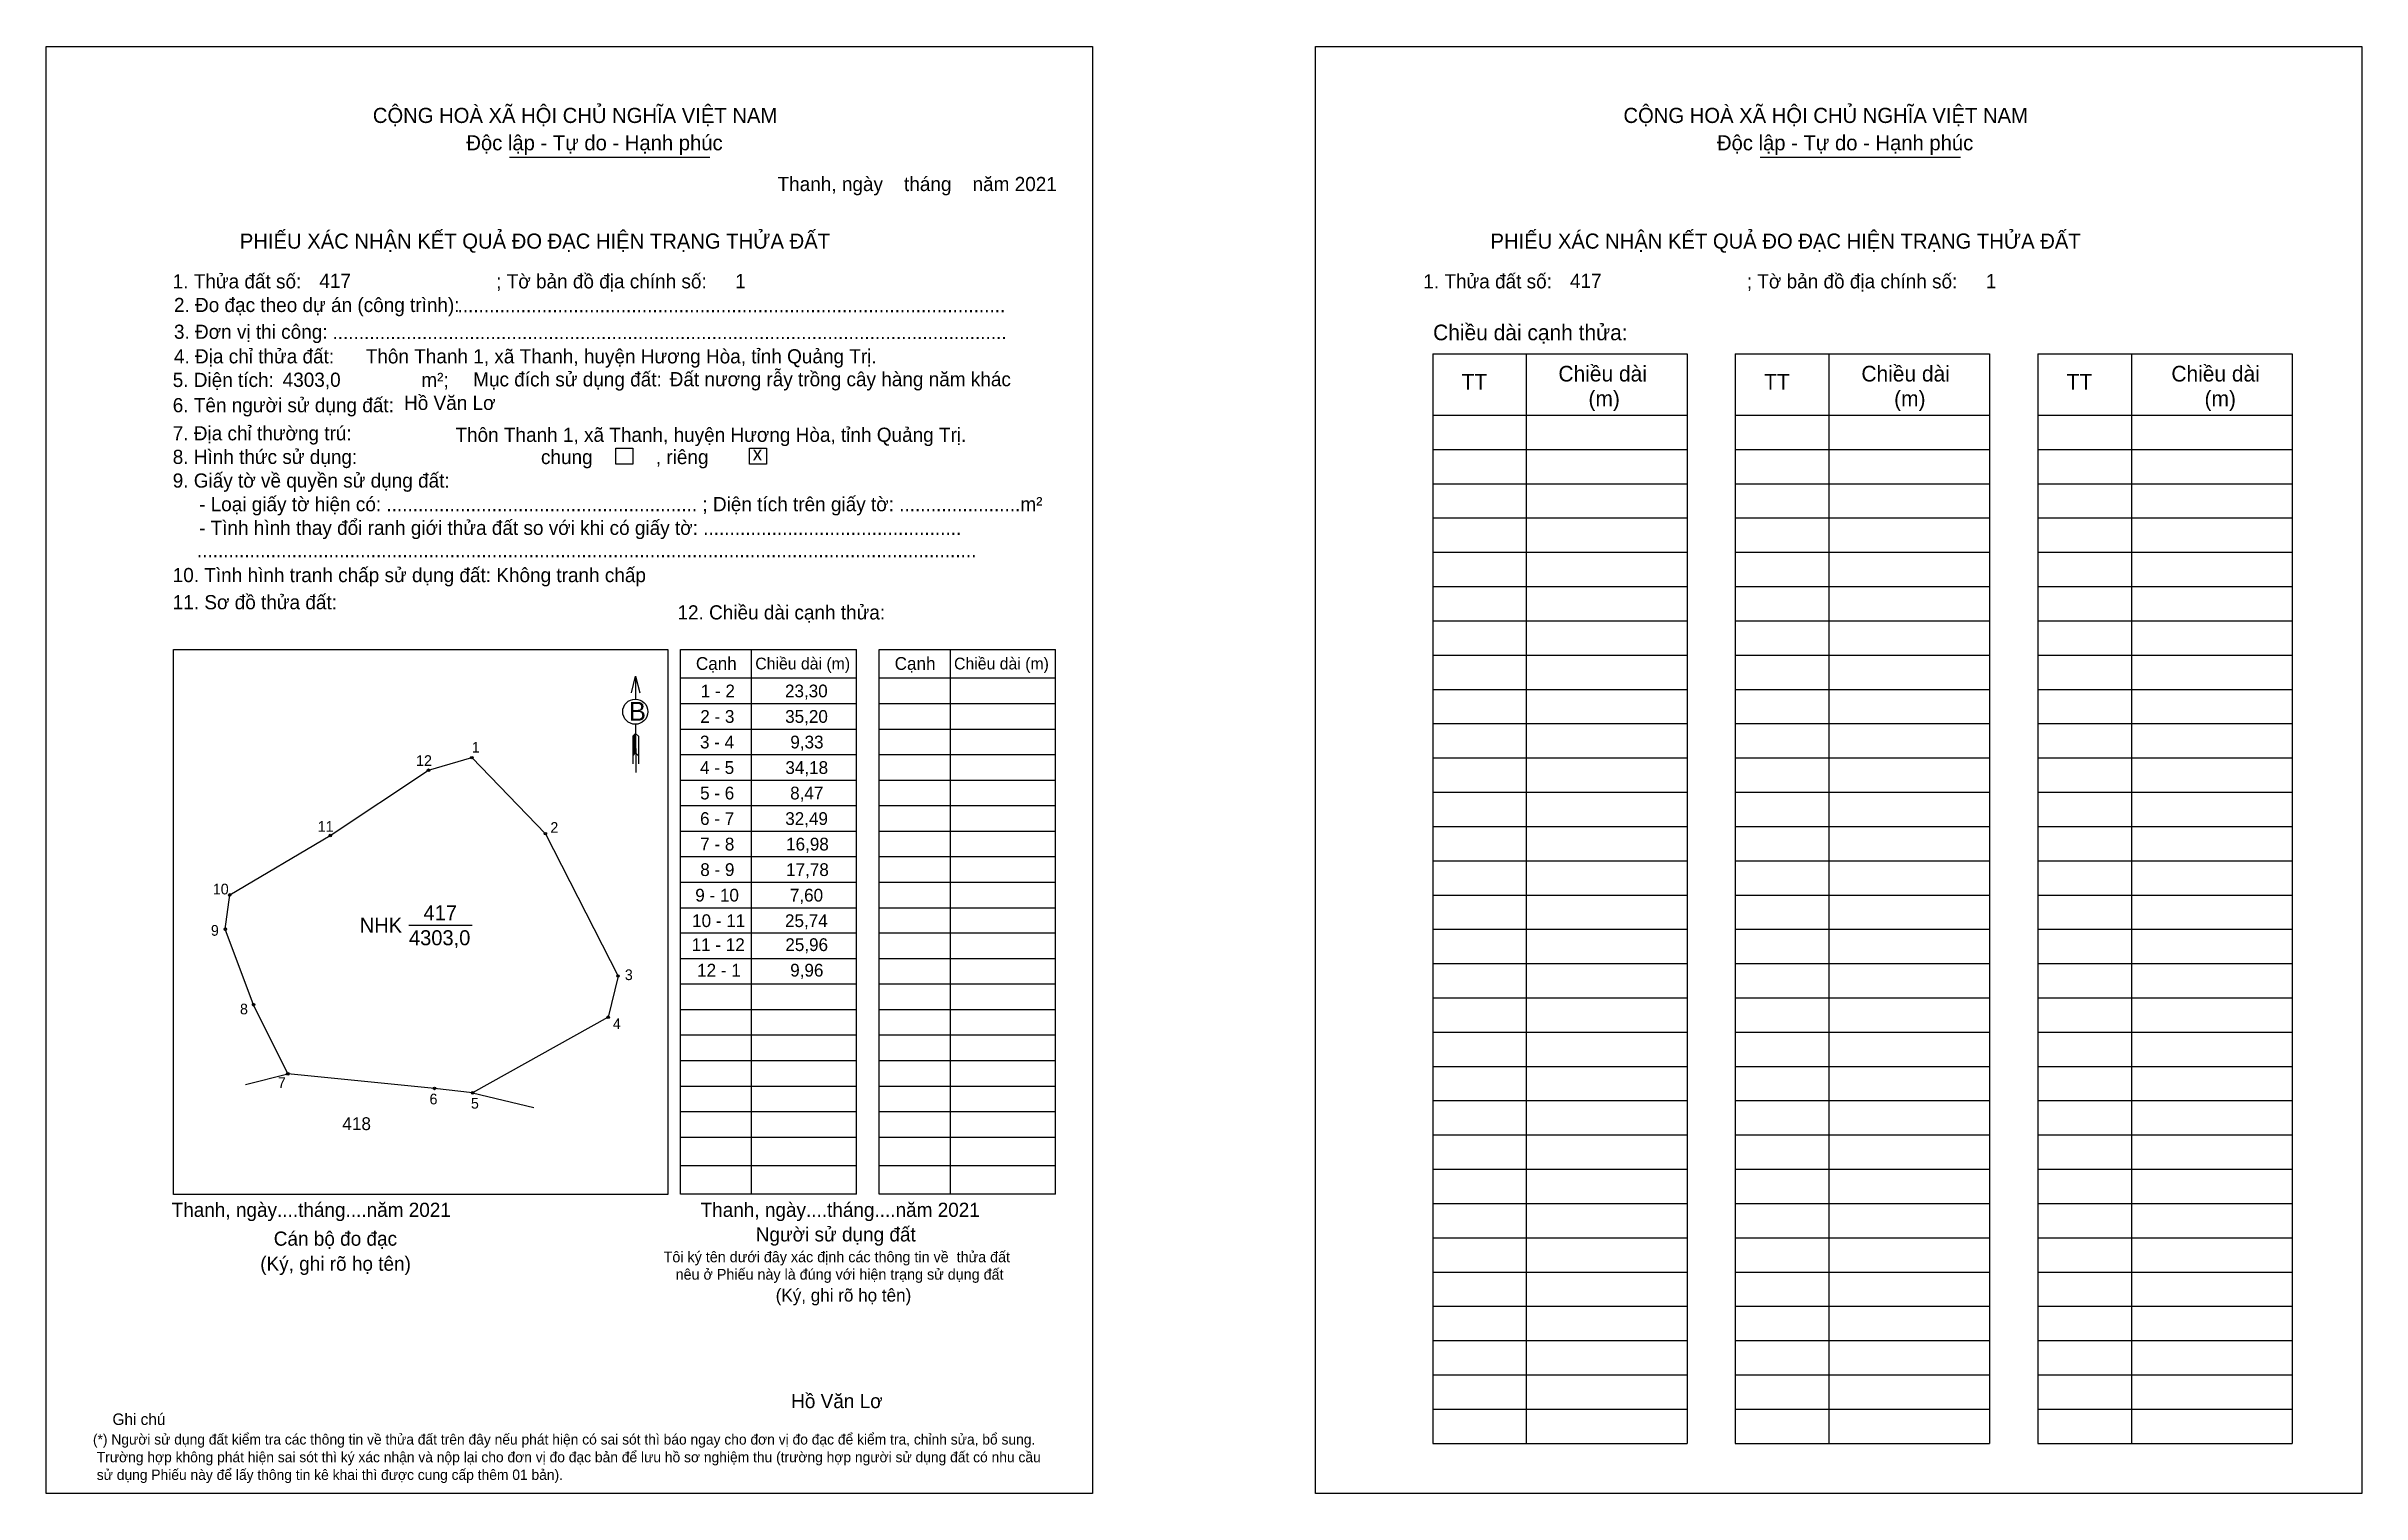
# Model space of a CAD drawing. Extents: x 543775 to 544285, y 1822324 to 1822643.
import ezdxf

# ---------------------------------------------------------------- set-up
doc = ezdxf.new("R2010")
doc.units = 0
for name, color, linetype in [('CanhThua', 7, 'Continuous'), ('kqddKhungInTrang1', 7, 'Continuous'), ('kqddKhungInTrang2', 7, 'Continuous'), ('kqddNoiDung', 7, 'Continuous'), ('kqddTemplate', 7, 'Continuous'), ('MocDinhThua', 7, 'Continuous'), ('NhanDiaChinhThua', 7, 'Continuous'), ('NhanTuCan', 7, 'Continuous'), ('RauThua', 7, 'Continuous'), ('SoHieuDinhThua', 7, 'Continuous')]:
    doc.layers.add(name, color=color, linetype=linetype)

msp = doc.modelspace()

# ---------------------------------------------------------------- linework, layer by layer
at = {"layer": 'CanhThua'}
for p, q in [((543859.05, 1822483.53), (543868.61, 1822486.31)), ((543868.61, 1822486.31), (543884.82, 1822469.56)), ((543837.43, 1822469.16), (543859.05, 1822483.53)), ((543815.26, 1822456.07), (543837.43, 1822469.16)), ((543884.82, 1822469.56), (543900.82, 1822438.21)), ((543814.3, 1822448.53), (543815.26, 1822456.07)), ((543820.53, 1822431.88), (543814.3, 1822448.53)), ((543900.82, 1822438.21), (543898.64, 1822429.13)), ((543828.05, 1822416.66), (543820.53, 1822431.88)), ((543898.64, 1822429.13), (543868.79, 1822412.49)), ((543860.38, 1822413.46), (543828.05, 1822416.66)), ((543868.79, 1822412.49), (543860.38, 1822413.46))]:
    msp.add_line(p, q, dxfattribs=at)
at = {"layer": 'kqddKhungInTrang1'}
msp.add_lwpolyline([(543774.86, 1822642.97), (544005.33, 1822642.97), (544005.33, 1822324.2), (543774.86, 1822324.2)], close=True, dxfattribs=at)
at = {"layer": 'kqddKhungInTrang2'}
msp.add_lwpolyline([(544054.5, 1822642.97), (544284.97, 1822642.97), (544284.97, 1822324.2), (544054.5, 1822324.2)], close=True, dxfattribs=at)
at = {"layer": 'kqddTemplate'}
for p, q in [((543876.94, 1822618.58), (543921.08, 1822618.58)), ((544152.47, 1822618.58), (544196.61, 1822618.58)), ((544080.3, 1822575.25), (544136.34, 1822575.25)), ((544080.3, 1822575.25), (544080.3, 1822335.27)), ((544100.92, 1822575.25), (544100.92, 1822335.27)), ((544136.34, 1822575.25), (544136.34, 1822335.27)), ((544146.96, 1822575.25), (544146.96, 1822335.27)), ((544146.96, 1822575.25), (544203, 1822575.25)), ((544167.58, 1822575.25), (544167.58, 1822335.27)), ((544203, 1822575.25), (544203, 1822335.27)), ((544213.61, 1822575.25), (544213.61, 1822335.27)), ((544213.61, 1822575.25), (544269.65, 1822575.24)), ((544234.24, 1822575.25), (544234.24, 1822335.27)), ((544269.65, 1822575.24), (544269.65, 1822335.27)), ((544080.3, 1822561.74), (544136.34, 1822561.74)), ((544146.96, 1822561.74), (544203, 1822561.74)), ((544213.61, 1822561.74), (544269.65, 1822561.74)), ((544080.3, 1822554.19), (544136.34, 1822554.19)), ((544146.96, 1822554.19), (544203, 1822554.19)), ((544213.61, 1822554.19), (544269.65, 1822554.19)), ((544080.3, 1822546.64), (544136.34, 1822546.64)), ((544146.96, 1822546.64), (544203, 1822546.64)), ((544213.61, 1822546.64), (544269.65, 1822546.64)), ((544080.3, 1822539.09), (544136.34, 1822539.09)), ((544146.96, 1822539.09), (544203, 1822539.09)), ((544213.61, 1822539.09), (544269.65, 1822539.09)), ((544080.3, 1822531.54), (544136.34, 1822531.54)), ((544146.96, 1822531.54), (544203, 1822531.54)), ((544213.61, 1822531.54), (544269.65, 1822531.54)), ((544080.3, 1822524), (544136.34, 1822524)), ((544146.96, 1822523.99), (544203, 1822523.99)), ((544213.61, 1822523.99), (544269.65, 1822523.99)), ((544080.3, 1822516.45), (544136.34, 1822516.45)), ((544146.96, 1822516.45), (544203, 1822516.45)), ((544213.61, 1822516.45), (544269.65, 1822516.45)), ((543914.56, 1822510.13), (543953.39, 1822510.13)), ((543914.56, 1822390.17), (543914.56, 1822510.13)), ((543930.18, 1822510.13), (543930.18, 1822390.17)), ((543953.39, 1822390.17), (543953.39, 1822510.13)), ((543958.36, 1822510.13), (543997.19, 1822510.13)), ((543958.36, 1822390.17), (543958.36, 1822510.13)), ((543973.98, 1822510.13), (543973.98, 1822390.17)), ((543997.19, 1822390.17), (543997.19, 1822510.13)), ((544080.3, 1822508.9), (544136.34, 1822508.9)), ((544146.96, 1822508.9), (544203, 1822508.9)), ((544213.61, 1822508.9), (544269.65, 1822508.9)), ((543904.67, 1822504.23), (543904.68, 1822499.2)), ((543914.56, 1822503.85), (543953.39, 1822503.85)), ((543958.36, 1822503.85), (543997.19, 1822503.85)), ((544080.3, 1822501.35), (544136.34, 1822501.35)), ((544146.96, 1822501.35), (544203, 1822501.35)), ((544213.61, 1822501.35), (544269.65, 1822501.35)), ((543914.56, 1822498.23), (543953.39, 1822498.23)), ((543958.36, 1822498.23), (543997.19, 1822498.23)), ((543904.69, 1822491.64), (543904.05, 1822491.02)), ((543904.69, 1822491.35), (543904.05, 1822490.73)), ((543904.7, 1822491.06), (543904.05, 1822490.44)), ((543904.05, 1822491.02), (543904.05, 1822484.95)), ((543904.7, 1822490.77), (543904.05, 1822490.16)), ((543904.7, 1822490.49), (543904.05, 1822489.87)), ((543904.7, 1822490.2), (543904.05, 1822489.58)), ((543904.7, 1822489.91), (543904.05, 1822489.29)), ((543904.7, 1822489.63), (543904.05, 1822489.01)), ((543904.69, 1822493.67), (543904.71, 1822483.07)), ((543904.69, 1822491.64), (543905.36, 1822491.02)), ((543905.36, 1822491.02), (543905.36, 1822484.95)), ((543914.56, 1822492.61), (543953.39, 1822492.61)), ((543958.36, 1822492.61), (543997.19, 1822492.61)), ((544080.3, 1822493.8), (544136.34, 1822493.8)), ((544146.96, 1822493.8), (544203, 1822493.8)), ((544213.61, 1822493.8), (544269.65, 1822493.8)), ((543904.7, 1822489.34), (543904.05, 1822488.72)), ((543904.7, 1822489.05), (543904.05, 1822488.43)), ((543904.7, 1822488.76), (543904.05, 1822488.14)), ((543904.7, 1822488.48), (543904.05, 1822487.86)), ((543904.7, 1822488.19), (543904.05, 1822487.57)), ((543904.7, 1822487.9), (543904.05, 1822487.28)), ((543904.7, 1822487.62), (543904.05, 1822486.99)), ((543904.7, 1822487.33), (543904.05, 1822486.7)), ((543904.7, 1822487.33), (543905.36, 1822486.7)), ((543914.56, 1822486.99), (543953.39, 1822486.99)), ((543958.36, 1822486.99), (543997.19, 1822486.99)), ((544080.3, 1822486.25), (544136.34, 1822486.25)), ((544146.96, 1822486.25), (544203, 1822486.25)), ((544213.61, 1822486.25), (544269.65, 1822486.25)), ((543914.56, 1822481.37), (543953.39, 1822481.37)), ((543958.36, 1822481.37), (543997.19, 1822481.37)), ((543914.56, 1822475.74), (543953.39, 1822475.74)), ((543958.36, 1822475.74), (543997.19, 1822475.74)), ((544080.3, 1822478.7), (544136.34, 1822478.7)), ((544146.96, 1822478.7), (544203, 1822478.7)), ((544213.61, 1822478.7), (544269.65, 1822478.7)), ((543914.56, 1822470.12), (543953.39, 1822470.12)), ((543958.36, 1822470.12), (543997.19, 1822470.12)), ((544080.3, 1822471.15), (544136.34, 1822471.15)), ((544146.96, 1822471.15), (544203, 1822471.15)), ((544213.61, 1822471.15), (544269.65, 1822471.15)), ((543914.56, 1822464.5), (543953.39, 1822464.5)), ((543958.36, 1822464.5), (543997.19, 1822464.5)), ((544080.3, 1822463.6), (544136.34, 1822463.6)), ((544146.96, 1822463.6), (544203, 1822463.6)), ((544213.61, 1822463.6), (544269.65, 1822463.6)), ((543914.56, 1822458.88), (543953.39, 1822458.88)), ((543958.36, 1822458.88), (543997.19, 1822458.88)), ((544080.3, 1822456.05), (544136.34, 1822456.05)), ((544146.96, 1822456.05), (544203, 1822456.05)), ((544213.61, 1822456.05), (544269.65, 1822456.05)), ((543914.56, 1822453.26), (543953.39, 1822453.26)), ((543958.36, 1822453.26), (543997.19, 1822453.26)), ((543953.39, 1822447.64), (543914.56, 1822447.64)), ((543997.19, 1822447.64), (543958.36, 1822447.64)), ((544080.3, 1822448.5), (544136.34, 1822448.5)), ((544146.96, 1822448.5), (544203, 1822448.5)), ((544213.61, 1822448.5), (544269.65, 1822448.5)), ((543953.39, 1822442.01), (543914.56, 1822442.01)), ((543997.19, 1822442.01), (543958.36, 1822442.01)), ((544080.3, 1822440.95), (544136.34, 1822440.95)), ((544146.96, 1822440.95), (544203, 1822440.95)), ((544213.61, 1822440.95), (544269.65, 1822440.95)), ((543953.39, 1822436.39), (543914.56, 1822436.39)), ((543997.19, 1822436.39), (543958.36, 1822436.39)), ((543953.39, 1822430.77), (543914.56, 1822430.77)), ((543997.19, 1822430.77), (543958.36, 1822430.77)), ((544080.3, 1822433.41), (544136.34, 1822433.41)), ((544146.96, 1822433.41), (544203, 1822433.41)), ((544213.61, 1822433.4), (544269.65, 1822433.4)), ((543953.39, 1822425.15), (543914.56, 1822425.15)), ((543997.19, 1822425.15), (543958.36, 1822425.15)), ((544080.3, 1822425.86), (544136.34, 1822425.86)), ((544146.96, 1822425.86), (544203, 1822425.86)), ((544213.61, 1822425.86), (544269.65, 1822425.86)), ((543953.39, 1822419.53), (543914.56, 1822419.53)), ((543997.19, 1822419.53), (543958.36, 1822419.53)), ((544080.3, 1822418.31), (544136.34, 1822418.31)), ((544146.96, 1822418.31), (544203, 1822418.31)), ((544213.61, 1822418.31), (544269.65, 1822418.31)), ((543953.39, 1822413.91), (543914.56, 1822413.91)), ((543997.19, 1822413.91), (543958.36, 1822413.91)), ((543953.39, 1822408.28), (543914.56, 1822408.28)), ((543997.19, 1822408.28), (543958.36, 1822408.28)), ((544080.3, 1822410.76), (544136.34, 1822410.76)), ((544146.96, 1822410.76), (544203, 1822410.76)), ((544213.61, 1822410.76), (544269.65, 1822410.76)), ((544080.3, 1822403.21), (544136.34, 1822403.21)), ((544146.96, 1822403.21), (544203, 1822403.21)), ((544213.61, 1822403.21), (544269.65, 1822403.21)), ((543953.39, 1822402.66), (543914.56, 1822402.66)), ((543997.19, 1822402.66), (543958.36, 1822402.66)), ((543953.39, 1822396.42), (543914.56, 1822396.42)), ((543997.19, 1822396.42), (543958.36, 1822396.42)), ((544080.3, 1822395.66), (544136.34, 1822395.66)), ((544146.96, 1822395.66), (544203, 1822395.66)), ((544213.61, 1822395.66), (544269.65, 1822395.66)), ((543953.39, 1822390.17), (543914.56, 1822390.17)), ((543997.19, 1822390.17), (543958.36, 1822390.17)), ((544080.3, 1822388.11), (544136.34, 1822388.11)), ((544146.96, 1822388.11), (544203, 1822388.11)), ((544213.61, 1822388.11), (544269.65, 1822388.11)), ((544080.3, 1822380.56), (544136.34, 1822380.56)), ((544146.96, 1822380.56), (544203, 1822380.56)), ((544213.61, 1822380.56), (544269.65, 1822380.56)), ((544080.3, 1822373.01), (544136.34, 1822373.01)), ((544146.96, 1822373.01), (544203, 1822373.01)), ((544213.61, 1822373.01), (544269.65, 1822373.01)), ((544080.3, 1822365.46), (544136.34, 1822365.46)), ((544146.96, 1822365.46), (544203, 1822365.46)), ((544213.61, 1822365.46), (544269.65, 1822365.46)), ((544080.3, 1822357.91), (544136.34, 1822357.91)), ((544146.96, 1822357.91), (544203, 1822357.91)), ((544213.61, 1822357.91), (544269.65, 1822357.91)), ((544080.3, 1822350.37), (544136.34, 1822350.37)), ((544146.96, 1822350.37), (544203, 1822350.37)), ((544213.61, 1822350.36), (544269.65, 1822350.36)), ((544080.3, 1822342.82), (544136.34, 1822342.82)), ((544146.96, 1822342.82), (544203, 1822342.82)), ((544213.61, 1822342.82), (544269.65, 1822342.82)), ((544080.3, 1822335.27), (544136.34, 1822335.27)), ((544146.96, 1822335.27), (544203, 1822335.27)), ((544213.61, 1822335.27), (544269.65, 1822335.27))]:
    msp.add_line(p, q, dxfattribs=at)
for points in [[(543900.3, 1822554.44), (543904.05, 1822554.44), (543904.05, 1822550.94), (543900.3, 1822550.94)], [(543929.8, 1822554.44), (543933.55, 1822554.44), (543933.55, 1822550.94), (543929.8, 1822550.94)], [(543802.9, 1822510.13), (543911.8, 1822510.13), (543911.8, 1822390.06), (543802.9, 1822390.06)]]:
    msp.add_lwpolyline(points, close=True, dxfattribs=at)
msp.add_lwpolyline([(543903.77, 1822500.59), (543904.67, 1822504.23), (543905.59, 1822500.59)], dxfattribs=at)
msp.add_circle((543904.62, 1822496.43), 2.77, dxfattribs=at)
at = {"layer": 'MocDinhThua'}
for centre in [(543868.61, 1822486.31), (543859.05, 1822483.53), (543837.43, 1822469.16), (543884.82, 1822469.56), (543815.26, 1822456.07), (543814.3, 1822448.53), (543900.82, 1822438.21), (543820.53, 1822431.88), (543898.64, 1822429.13), (543828.05, 1822416.66), (543860.38, 1822413.46), (543868.79, 1822412.49)]:
    msp.add_circle(centre, 0.282, dxfattribs=at)
at = {"layer": 'NhanDiaChinhThua'}
msp.add_line((543854.76, 1822449.4), (543868.66, 1822449.4), dxfattribs=at)
at = {"layer": 'RauThua'}
for p, q in [((543818.71, 1822414.32), (543828.05, 1822416.66)), ((543868.79, 1822412.49), (543882.26, 1822409.22))]:
    msp.add_line(p, q, dxfattribs=at)

# ---------------------------------------------------------------- texts
at = {"layer": 'kqddNoiDung'}
for s, height, p in [('Thanh, ngày    tháng    năm 2021  ', 3.1231, (543935.97, 1822611.09)), ('417', 3.123, (543835.02, 1822589.78)), ('1', 3.12, (543926.62, 1822589.69)), ('417', 3.123, (544110.55, 1822589.78)), ('1', 3.12, (544202.15, 1822589.69)), ('........................................................................................................', 3.12313, (543865.46, 1822584.4)), ('................................................................................................................................', 3.12313, (543837.91, 1822578.48)), ('Đất nương rẫy trồng cây hàng năm khác', 3.1231, (543912.19, 1822568.1)), ('4303,0', 3.123, (543826.93, 1822567.98)), ('Hồ Văn Lơ', 3.123, (543853.68, 1822562.89)), ('Thôn Thanh 1, xã Thanh, huyện Hương Hòa, tỉnh Quảng Trị.', 3.1231, (543865, 1822555.86)), ('x', 3.12, (543930.49, 1822551.76)), ('1 - 2', 2.811, (543919.05, 1822499.59)), ('23,30', 2.811, (543937.6, 1822499.59)), ('2 - 3', 2.811, (543918.94, 1822493.97)), ('35,20', 2.811, (543937.64, 1822493.97)), ('3 - 4', 2.811, (543918.88, 1822488.34)), ('9,33', 2.811, (543938.78, 1822488.34)), ('4 - 5', 2.811, (543918.89, 1822482.72)), ('34,18', 2.811, (543937.69, 1822482.72)), ('5 - 6', 2.811, (543918.9, 1822477.1)), ('8,47', 2.811, (543938.74, 1822477.1)), ('6 - 7', 2.811, (543918.9, 1822471.48)), ('32,49', 2.811, (543937.66, 1822471.48)), ('7 - 8', 2.811, (543918.92, 1822465.86)), ('16,98', 2.811, (543937.85, 1822465.86)), ('8 - 9', 2.811, (543918.94, 1822460.24)), ('17,78', 2.811, (543937.85, 1822460.24)), ('9 - 10', 2.811, (543917.84, 1822454.61)), ('7,60', 2.811, (543938.68, 1822454.61)), ('10 - 11', 2.811, (543917.14, 1822448.99)), ('25,74', 2.811, (543937.6, 1822448.99)), ('11 - 12', 2.811, (543917.04, 1822443.71)), ('25,96', 2.811, (543937.68, 1822443.71)), ('12 - 1', 2.811, (543918.25, 1822438.09)), ('9,96', 2.811, (543938.75, 1822438.09)), ('Thanh, ngày....tháng....năm 2021', 3.1231, (543802.47, 1822385.16)), ('Thanh, ngày....tháng....năm 2021', 3.1231, (543919.01, 1822385.16)), ('Hồ Văn Lơ', 3.123, (543938.96, 1822343.04))]:
    msp.add_text(s, height=height, dxfattribs=at).set_placement(p)
at = {"layer": 'kqddTemplate'}
for s, height, p in [('CỘNG HOÀ XÃ HỘI CHỦ NGHĨA VIỆT NAM', 3.3313, (543846.8, 1822626.09)), ('CỘNG HOÀ XÃ HỘI CHỦ NGHĨA VIỆT NAM', 3.3313, (544122.33, 1822626.09)), ('Độc lập - Tự do - Hạnh phúc', 3.3313, (543867.4, 1822620.07)), ('Độc lập - Tự do - Hạnh phúc', 3.3313, (544142.93, 1822620.07)), ('PHIẾU XÁC NHẬN KẾT QUẢ ĐO ĐẠC HIỆN TRẠNG THỬA ĐẤT', 3.3313, (543817.49, 1822598.41)), ('PHIẾU XÁC NHẬN KẾT QUẢ ĐO ĐẠC HIỆN TRẠNG THỬA ĐẤT', 3.3313, (544093.03, 1822598.41)), ('1. Thửa đất số:                                     ; Tờ bản đồ địa chính số:', 3.1231, (543802.71, 1822589.66)), ('1. Thửa đất số:                                     ; Tờ bản đồ địa chính số:', 3.1231, (544078.24, 1822589.66)), ('2. Đo đạc theo dự án (công trình): ', 3.1231, (543802.98, 1822584.45)), ('3. Đơn vị thi công: ', 3.1231, (543802.98, 1822578.55)), ('Chiều dài cạnh thửa:', 3.451, (544080.39, 1822578.23)), ('4. Địa chỉ thửa đất:      Thôn Thanh 1, xã Thanh, huyện Hương Hòa, tỉnh Quảng Trị.', 3.1231, (543802.98, 1822573.14)), ('5. Diện tích:                            m²; ', 3.1231, (543802.71, 1822567.94)), ('Mục đích sử dụng đất:', 3.1231, (543868.9, 1822568.07)), ('Chiều dài', 3.451, (544108, 1822569.15)), ('Chiều dài', 3.451, (544174.75, 1822569.15)), ('Chiều dài', 3.451, (544243.04, 1822569.15)), ('TT', 3.451, (544086.67, 1822567.37)), ('(m)', 3.451, (544114.62, 1822563.67)), ('TT', 3.451, (544153.32, 1822567.37)), ('(m)', 3.451, (544181.96, 1822563.66)), ('TT', 3.451, (544219.98, 1822567.37)), ('(m)', 3.451, (544250.35, 1822563.66)), ('6. Tên người sử dụng đất:', 3.1231, (543802.71, 1822562.38)), ('7. Địa chỉ thường trú:', 3.1231, (543802.71, 1822556.19)), ('8. Hình thức sử dụng:', 3.1231, (543802.71, 1822550.99)), ('chung            , riêng', 3.1231, (543883.84, 1822550.96)), ('9. Giấy tờ về quyền sử dụng đất:', 3.1231, (543802.71, 1822545.78)), ('     - Loại giấy tờ hiện có: ........................................................... ; Diện tích trên giấy tờ: .......................m²', 3.12313, (543802.71, 1822540.58)), ('     - Tình hình thay đổi ranh giới thửa đất so với khi có giấy tờ: .................................................', 3.12313, (543802.71, 1822535.37)), ('....................................................................................................................................................', 3.12313, (543808.05, 1822530.43)), ('10. Tình hình tranh chấp sử dụng đất: Không tranh chấp', 3.1231, (543802.71, 1822524.96)), ('11. Sơ đồ thửa đất:', 3.1231, (543802.71, 1822518.98)), ('12. Chiều dài cạnh thửa:', 3.1231, (543913.91, 1822516.74)), ('Cạnh', 2.811, (543917.98, 1822505.64)), ('Chiều dài (m)', 2.6026, (543931.06, 1822505.73)), ('Cạnh', 2.811, (543961.77, 1822505.64)), ('Chiều dài (m)', 2.6026, (543974.85, 1822505.73)), ('B', 4.16, (543903.25, 1822494.43)), ('Người sử dụng đất', 3.1231, (543931.15, 1822379.75)), ('Cán bộ đo đạc', 3.1231, (543824.97, 1822378.81)), ('Tôi ký tên dưới đây xác định các thông tin về  thửa đất ', 2.3611, (543910.86, 1822375.17)), ('(Ký, ghi rõ họ tên)', 3.1231, (543821.99, 1822373.3)), ('nêu ở Phiếu này là đúng với hiện trạng sử dụng đất', 2.3611, (543913.5, 1822371.33)), ('(Ký, ghi rõ họ tên)', 2.8108, (543935.55, 1822366.51)), ('Ghi chú', 2.53, (543789.44, 1822339.33)), ('(*) Người sử dụng đất kiểm tra các thông tin về thửa đất trên đây nếu phát hiện có sai sót thì báo ngay cho đơn vị đo đạc để kiểm tra, chỉnh sửa, bổ sung.', 2.27676, (543785.13, 1822335.02)), (' Trường hợp không phát hiện sai sót thì ký xác nhận và nộp lại cho đơn vị đo đạc bản để lưu hồ sơ nghiệm thu (trường hợp người sử dụng đất có nhu cầu', 2.27676, (543785.13, 1822331.12)), (' sử dụng Phiếu này để lấy thông tin kê khai thì được cung cấp thêm 01 bản).', 2.2768, (543785.13, 1822327.23))]:
    msp.add_text(s, height=height, dxfattribs=at).set_placement(p)
at = {"layer": 'NhanDiaChinhThua'}
for s, p in [('NHK', (543843.91, 1822447.75)), ('417', (543857.96, 1822450.5)), ('4303,0', (543854.76, 1822444.99))]:
    msp.add_text(s, height=3.306, dxfattribs=at).set_placement(p)
at = {"layer": 'NhanTuCan'}
msp.add_text('418', height=2.825, dxfattribs=at).set_placement((543840.08, 1822404.28))
at = {"layer": 'SoHieuDinhThua'}
for s, height, p in [('1', 2.35, (543868.61, 1822487.41)), ('12', 2.354, (543856.32, 1822484.48)), ('11', 2.354, (543834.65, 1822469.98)), ('2', 2.35, (543885.91, 1822469.75)), ('10', 2.354, (543811.54, 1822456.19)), ('9', 2.35, (543811.12, 1822447.08)), ('3', 2.35, (543902.32, 1822437.31)), ('8', 2.35, (543817.53, 1822429.77)), ('4', 2.35, (543899.68, 1822426.53)), ('7', 2.35, (543825.87, 1822413.55)), ('6', 2.35, (543859.29, 1822409.94)), ('5', 2.35, (543868.41, 1822409))]:
    msp.add_text(s, height=height, dxfattribs=at).set_placement(p)

doc.saveas('drawing.dxf')
